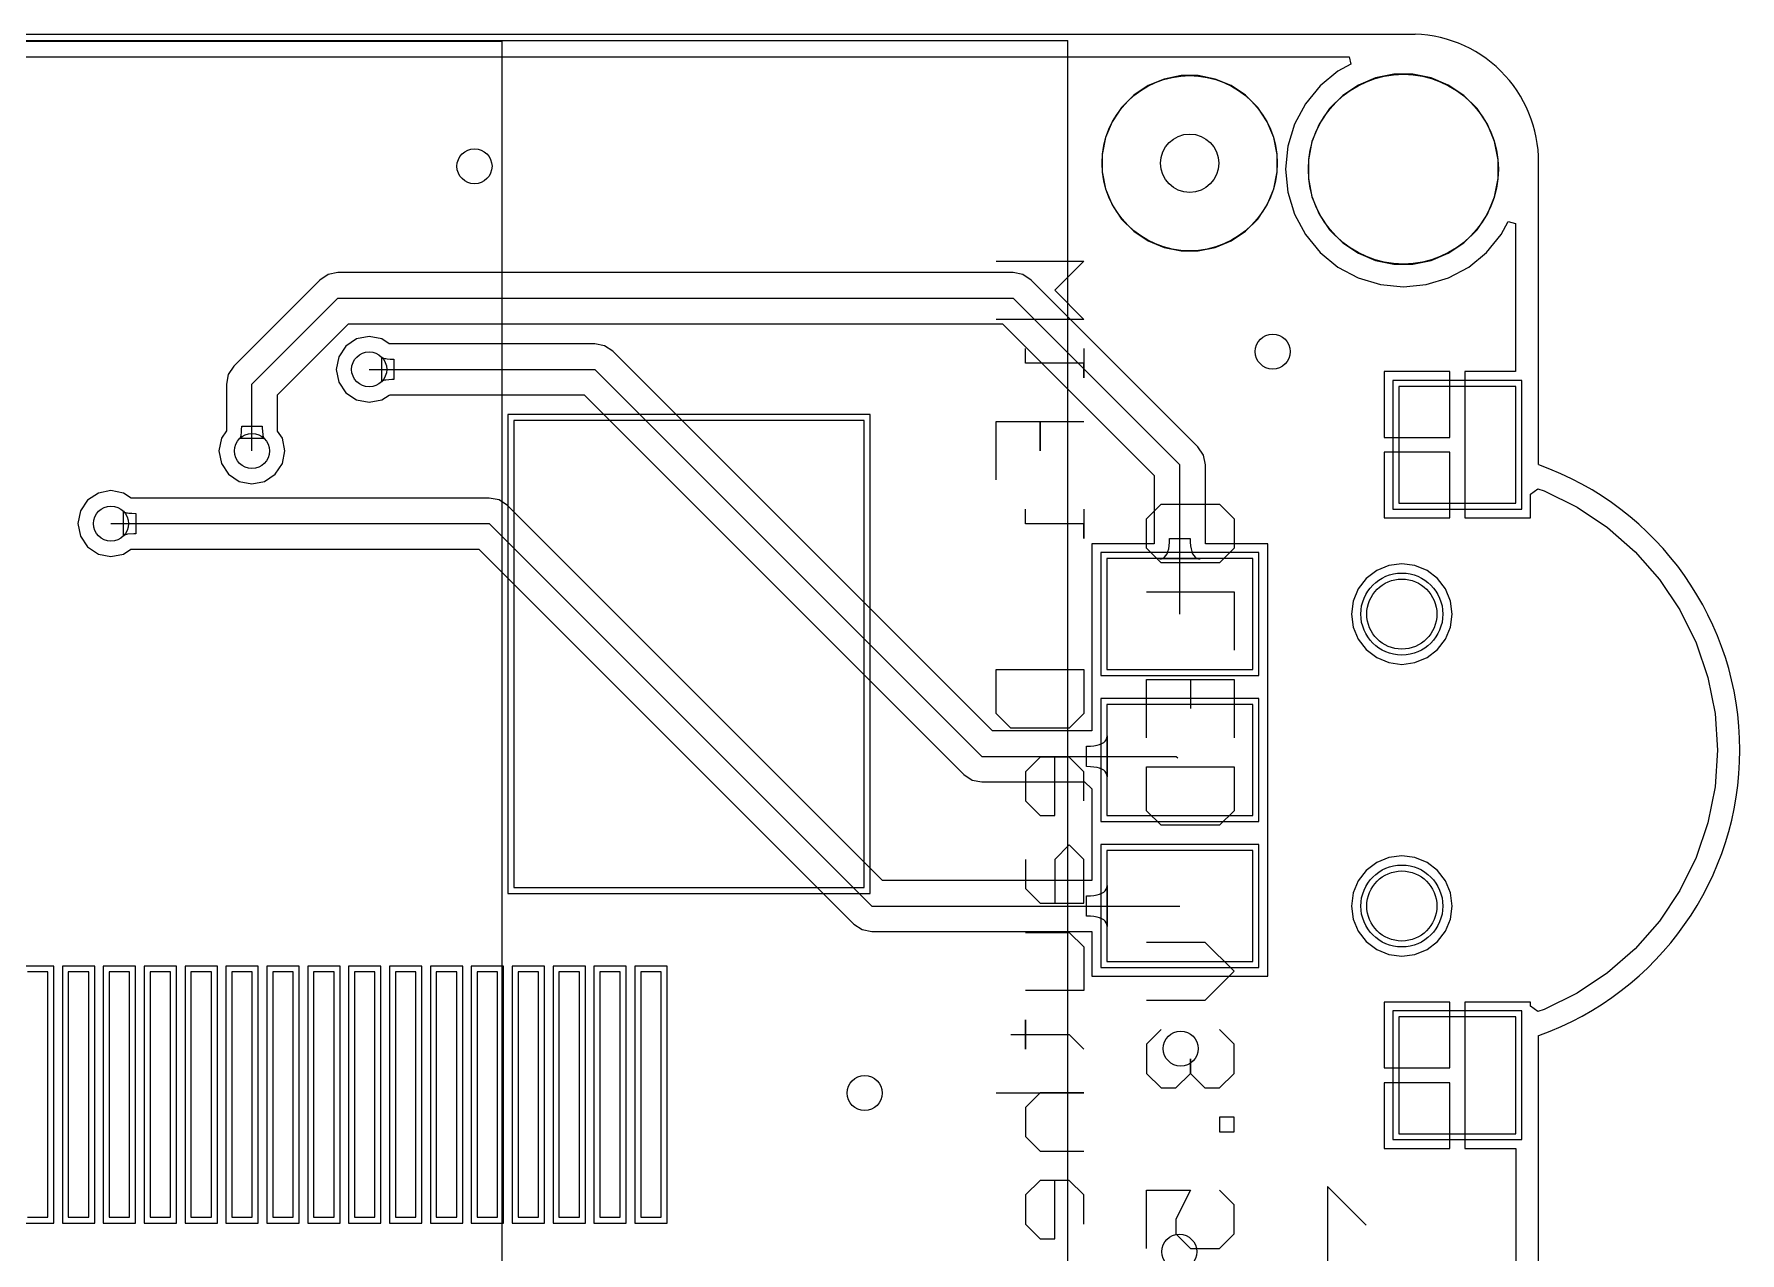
# Model space of a CAD drawing. Header units: millimetres. Extents: x 38 to 147, y 67 to 99.
# Drawn here: x 117.63 to 146.83, y 78.24 to 99.11 of the extents above; entities that cross this region are included whole.
import ezdxf

# ---------------------------------------------------------------- set-up
doc = ezdxf.new("R2010")
doc.units = ezdxf.units.MM
for name, color, linetype in [('BottomOverlay', 54, 'Continuous'), ('BottomPaste', 16, 'Continuous'), ('BottomSolder', 6, 'Continuous'), ('KeepOutLayer', 6, 'Continuous'), ('MultiLayer', 9, 'Continuous'), ('TopLayer', 1, 'Continuous'), ('TopOverlay', 2, 'Continuous'), ('TopPaste', 8, 'Continuous'), ('TopSolder', 216, 'Continuous')]:
    doc.layers.add(name, color=color, linetype=linetype)

# ---------------------------------------------------------------- blocks, each defined once
blk = doc.blocks.new('SSH1106_3')
at = {"layer": 'BottomPaste'}
for p, q in [((19.901, 9.43), (19.551, 9.43)), ((19.901, 5.23), (19.901, 9.43)), ((20.251, 9.43), (20.251, 5.23)), ((20.601, 9.43), (20.251, 9.43)), ((20.601, 5.23), (20.601, 9.43)), ((20.951, 9.43), (20.951, 5.23)), ((21.301, 9.43), (20.951, 9.43)), ((21.301, 5.23), (21.301, 9.43)), ((21.651, 9.43), (21.651, 5.23)), ((22.001, 9.43), (21.651, 9.43)), ((22.001, 5.23), (22.001, 9.43)), ((22.351, 9.43), (22.351, 5.23)), ((22.701, 9.43), (22.351, 9.43)), ((22.701, 5.23), (22.701, 9.43)), ((23.051, 9.43), (23.051, 5.23)), ((23.401, 9.43), (23.051, 9.43)), ((23.401, 5.23), (23.401, 9.43)), ((23.751, 9.43), (23.751, 5.23)), ((24.101, 9.43), (23.751, 9.43)), ((24.101, 5.23), (24.101, 9.43)), ((24.451, 9.43), (24.451, 5.23)), ((24.801, 9.43), (24.451, 9.43)), ((24.801, 5.23), (24.801, 9.43)), ((25.151, 9.43), (25.151, 5.23)), ((25.501, 9.43), (25.151, 9.43)), ((25.501, 5.23), (25.501, 9.43)), ((25.851, 9.43), (25.851, 5.23)), ((26.201, 9.43), (25.851, 9.43)), ((26.201, 5.23), (26.201, 9.43)), ((26.551, 9.43), (26.551, 5.23)), ((26.901, 9.43), (26.551, 9.43)), ((26.901, 5.23), (26.901, 9.43)), ((27.251, 9.43), (27.251, 5.23)), ((27.601, 9.43), (27.251, 9.43)), ((27.601, 5.23), (27.601, 9.43)), ((27.951, 9.43), (27.951, 5.23)), ((28.301, 9.43), (27.951, 9.43)), ((28.301, 5.23), (28.301, 9.43)), ((28.651, 9.43), (28.651, 5.23)), ((29.001, 9.43), (28.651, 9.43)), ((29.001, 5.23), (29.001, 9.43)), ((29.351, 9.43), (29.351, 5.23)), ((29.701, 9.43), (29.351, 9.43)), ((29.701, 5.23), (29.701, 9.43)), ((30.051, 9.43), (30.051, 5.23)), ((30.401, 9.43), (30.051, 9.43)), ((30.401, 5.23), (30.401, 9.43)), ((19.551, 5.23), (19.901, 5.23)), ((20.251, 5.23), (20.601, 5.23)), ((20.951, 5.23), (21.301, 5.23)), ((21.651, 5.23), (22.001, 5.23)), ((22.351, 5.23), (22.701, 5.23)), ((23.051, 5.23), (23.401, 5.23)), ((23.751, 5.23), (24.101, 5.23)), ((24.451, 5.23), (24.801, 5.23)), ((25.151, 5.23), (25.501, 5.23)), ((25.851, 5.23), (26.201, 5.23)), ((26.551, 5.23), (26.901, 5.23)), ((27.251, 5.23), (27.601, 5.23)), ((27.951, 5.23), (28.301, 5.23)), ((28.651, 5.23), (29.001, 5.23)), ((29.351, 5.23), (29.701, 5.23)), ((30.051, 5.23), (30.401, 5.23))]:
    blk.add_line(p, q, dxfattribs=at)
at = {"layer": 'BottomSolder'}
for p, q in [((20.003, 9.531), (19.45, 9.531)), ((20.003, 5.128), (20.003, 9.531)), ((20.15, 9.531), (20.15, 5.128)), ((20.703, 9.531), (20.15, 9.531)), ((20.703, 5.128), (20.703, 9.531)), ((20.85, 9.531), (20.85, 5.128)), ((21.403, 9.531), (20.85, 9.531)), ((21.403, 5.128), (21.403, 9.531)), ((21.55, 9.531), (21.55, 5.128)), ((22.103, 9.531), (21.55, 9.531)), ((22.103, 5.128), (22.103, 9.531)), ((22.25, 9.531), (22.25, 5.128)), ((22.803, 9.531), (22.25, 9.531)), ((22.803, 5.128), (22.803, 9.531)), ((22.95, 9.531), (22.95, 5.128)), ((23.503, 9.531), (22.95, 9.531)), ((23.503, 5.128), (23.503, 9.531)), ((23.65, 9.531), (23.65, 5.128)), ((24.203, 9.531), (23.65, 9.531)), ((24.203, 5.128), (24.203, 9.531)), ((24.35, 9.531), (24.35, 5.128)), ((24.903, 9.531), (24.35, 9.531)), ((24.903, 5.128), (24.903, 9.531)), ((25.05, 9.531), (25.05, 5.128)), ((25.603, 9.531), (25.05, 9.531)), ((25.603, 5.128), (25.603, 9.531)), ((25.75, 9.531), (25.75, 5.128)), ((26.303, 9.531), (25.75, 9.531)), ((26.303, 5.128), (26.303, 9.531)), ((26.45, 9.531), (26.45, 5.128)), ((27.003, 9.531), (26.45, 9.531)), ((27.003, 5.128), (27.003, 9.531)), ((27.15, 9.531), (27.15, 5.128)), ((27.703, 9.531), (27.15, 9.531)), ((27.703, 5.128), (27.703, 9.531)), ((27.85, 9.531), (27.85, 5.128)), ((28.403, 9.531), (27.85, 9.531)), ((28.403, 5.128), (28.403, 9.531)), ((28.55, 9.531), (28.55, 5.128)), ((29.103, 9.531), (28.55, 9.531)), ((29.103, 5.128), (29.103, 9.531)), ((29.25, 9.531), (29.25, 5.128)), ((29.803, 9.531), (29.25, 9.531)), ((29.803, 5.128), (29.803, 9.531)), ((29.95, 9.531), (29.95, 5.128)), ((30.503, 9.531), (29.95, 9.531)), ((30.503, 5.128), (30.503, 9.531)), ((19.45, 5.128), (20.003, 5.128)), ((20.15, 5.128), (20.703, 5.128)), ((20.85, 5.128), (21.403, 5.128)), ((21.55, 5.128), (22.103, 5.128)), ((22.25, 5.128), (22.803, 5.128)), ((22.95, 5.128), (23.503, 5.128)), ((23.65, 5.128), (24.203, 5.128)), ((24.35, 5.128), (24.903, 5.128)), ((25.05, 5.128), (25.603, 5.128)), ((25.75, 5.128), (26.303, 5.128)), ((26.45, 5.128), (27.003, 5.128)), ((27.15, 5.128), (27.703, 5.128)), ((27.85, 5.128), (28.403, 5.128)), ((28.55, 5.128), (29.103, 5.128)), ((29.25, 5.128), (29.803, 5.128)), ((29.95, 5.128), (30.503, 5.128))]:
    blk.add_line(p, q, dxfattribs=at)
at = {"layer": 'TopOverlay'}
for p in [(2.762, 25.381), (37.362, 2.134)]:
    blk.add_line(p, (37.362, 25.381), dxfattribs=at)
blk = doc.blocks.new('PL3_4')
at = {"layer": 'BottomSolder'}
for centre in [(0, 0), (5, 0)]:
    blk.add_circle(centre, 0.702, dxfattribs=at)
at = {"layer": 'MultiLayer'}
for centre in [(0, 0), (5, 0)]:
    blk.add_circle(centre, 0.6, dxfattribs=at)
at = {"layer": 'TopLayer'}
for p, q in [((-3.9, 1.95), (-3.9, -0.05)), ((-1.9, 1.95), (-3.9, 1.95)), ((-1.9, -0.05), (-1.9, 1.95)), ((6.9, 1.95), (6.9, -0.05)), ((8.9, 1.95), (6.9, 1.95)), ((8.9, -0.05), (8.9, 1.95)), ((-3.9, -0.05), (-1.9, -0.05)), ((6.9, -0.05), (8.9, -0.05)), ((-0.95, -2.55), (-0.95, -5.05)), ((0.95, -2.55), (-0.95, -2.55)), ((0.95, -5.05), (0.95, -2.55)), ((1.55, -2.55), (1.55, -5.05)), ((3.45, -2.55), (1.55, -2.55)), ((3.45, -5.05), (3.45, -2.55)), ((4.05, -2.55), (4.05, -5.05)), ((5.95, -2.55), (4.05, -2.55)), ((5.95, -5.05), (5.95, -2.55)), ((-0.95, -5.05), (0.95, -5.05)), ((1.55, -5.05), (3.45, -5.05)), ((4.05, -5.05), (5.95, -5.05))]:
    blk.add_line(p, q, dxfattribs=at)
for centre in [(0, 0), (5, 0)]:
    blk.add_circle(centre, 0.6, dxfattribs=at)
at = {"layer": 'TopPaste'}
for p, q in [((-3.9, 1.95), (-3.9, -0.05)), ((-1.9, 1.95), (-3.9, 1.95)), ((-1.9, -0.05), (-1.9, 1.95)), ((6.9, 1.95), (6.9, -0.05)), ((8.9, 1.95), (6.9, 1.95)), ((8.9, -0.05), (8.9, 1.95)), ((-3.9, -0.05), (-1.9, -0.05)), ((6.9, -0.05), (8.9, -0.05)), ((-0.95, -2.55), (-0.95, -5.05)), ((0.95, -2.55), (-0.95, -2.55)), ((0.95, -5.05), (0.95, -2.55)), ((1.55, -2.55), (1.55, -5.05)), ((3.45, -2.55), (1.55, -2.55)), ((3.45, -5.05), (3.45, -2.55)), ((4.05, -2.55), (4.05, -5.05)), ((5.95, -2.55), (4.05, -2.55)), ((5.95, -5.05), (5.95, -2.55)), ((-0.95, -5.05), (0.95, -5.05)), ((1.55, -5.05), (3.45, -5.05)), ((4.05, -5.05), (5.95, -5.05))]:
    blk.add_line(p, q, dxfattribs=at)
at = {"layer": 'TopSolder'}
for p, q in [((-4.002, 2.052), (-4.002, -0.152)), ((-1.798, 2.052), (-4.002, 2.052)), ((-1.798, -0.152), (-1.798, 2.052)), ((6.798, 2.052), (6.798, -0.152)), ((9.002, 2.052), (6.798, 2.052)), ((9.002, -0.152), (9.002, 2.052)), ((-4.002, -0.152), (-1.798, -0.152)), ((6.798, -0.152), (9.002, -0.152)), ((-1.052, -2.448), (-1.052, -5.152)), ((1.052, -2.448), (-1.052, -2.448)), ((1.052, -5.152), (1.052, -2.448)), ((1.448, -2.448), (1.448, -5.152)), ((3.552, -2.448), (1.448, -2.448)), ((3.552, -5.152), (3.552, -2.448)), ((3.948, -2.448), (3.948, -5.152)), ((6.052, -2.448), (3.948, -2.448)), ((6.052, -5.152), (6.052, -2.448)), ((-1.052, -5.152), (1.052, -5.152)), ((1.448, -5.152), (3.552, -5.152)), ((3.948, -5.152), (6.052, -5.152))]:
    blk.add_line(p, q, dxfattribs=at)
for centre in [(0, 0), (5, 0)]:
    blk.add_circle(centre, 0.702, dxfattribs=at)
blk = doc.blocks.new('18650_SMT_B_63')
at = {"layer": 'BottomOverlay'}
for p in [(-7.015, 9.42), (69.985, -11.58)]:
    blk.add_line(p, (-7.015, -11.58), dxfattribs=at)
at = {"layer": 'BottomPaste'}
for p, q in [((-13.215, 2.92), (-13.215, -5.08)), ((-7.215, 2.92), (-13.215, 2.92)), ((-7.215, -5.08), (-7.215, 2.92)), ((-13.215, -5.08), (-7.215, -5.08))]:
    blk.add_line(p, q, dxfattribs=at)
at = {"layer": 'BottomSolder'}
for p, q in [((-13.317, 3.022), (-13.317, -5.181)), ((-7.113, 3.022), (-13.317, 3.022)), ((-7.113, -5.181), (-7.113, 3.022)), ((-13.317, -5.181), (-7.113, -5.181))]:
    blk.add_line(p, q, dxfattribs=at)

msp = doc.modelspace()

# ---------------------------------------------------------------- linework, layer by layer
at = {"layer": 'BottomOverlay'}
for p, q in [((134.103, 95.225), (135.602, 95.225)), ((135.602, 95.225), (135.103, 94.725)), ((135.103, 94.725), (135.602, 94.225)), ((135.602, 94.225), (134.103, 94.225)), ((134.603, 93.475), (134.603, 93.725)), ((135.602, 93.475), (134.603, 93.475)), ((135.602, 93.725), (135.602, 93.225)), ((135.602, 93.225), (135.602, 93.475)), ((134.103, 91.476), (134.103, 92.475)), ((134.103, 92.475), (134.853, 92.475)), ((134.853, 92.475), (134.853, 91.976)), ((134.853, 91.976), (134.853, 92.475)), ((134.853, 92.475), (135.602, 92.475)), ((134.603, 90.726), (134.603, 90.976)), ((135.602, 90.976), (135.602, 90.476)), ((136.676, 90.809), (136.926, 91.059)), ((136.926, 91.059), (137.926, 91.059)), ((137.926, 91.059), (138.176, 90.809)), ((135.602, 90.726), (134.603, 90.726)), ((135.602, 90.476), (135.602, 90.726)), ((136.676, 90.309), (136.676, 90.809)), ((138.176, 90.809), (138.176, 90.309)), ((136.926, 90.059), (136.676, 90.309)), ((138.176, 90.309), (137.926, 90.059)), ((137.926, 90.059), (136.926, 90.059)), ((136.676, 89.559), (138.176, 89.559)), ((138.176, 89.559), (138.176, 88.56)), ((134.103, 88.227), (135.602, 88.227)), ((134.103, 87.477), (134.103, 88.227)), ((135.602, 88.227), (135.602, 87.477)), ((136.676, 87.06), (136.676, 88.06)), ((136.676, 88.06), (138.176, 88.06)), ((137.426, 88.06), (137.426, 87.56)), ((138.176, 88.06), (138.176, 87.06)), ((134.353, 87.227), (134.103, 87.477)), ((135.602, 87.477), (135.353, 87.227)), ((135.353, 87.227), (134.353, 87.227)), ((134.853, 86.727), (134.603, 86.477)), ((135.353, 86.727), (134.853, 86.727)), ((135.103, 85.728), (135.103, 86.727)), ((135.602, 86.477), (135.353, 86.727)), ((134.603, 86.477), (134.603, 85.978)), ((135.602, 85.978), (135.602, 86.477)), ((136.676, 86.56), (138.176, 86.56)), ((136.676, 85.811), (136.676, 86.56)), ((138.176, 86.56), (138.176, 85.811)), ((134.603, 85.978), (134.853, 85.728)), ((134.853, 85.728), (135.103, 85.728)), ((136.926, 85.561), (136.676, 85.811)), ((137.926, 85.561), (136.926, 85.561)), ((138.176, 85.811), (137.926, 85.561)), ((134.603, 84.978), (134.603, 84.478)), ((135.353, 85.228), (135.103, 84.978)), ((135.103, 84.978), (135.103, 84.228)), ((135.602, 84.978), (135.353, 85.228)), ((135.602, 84.228), (135.602, 84.978)), ((134.603, 84.478), (134.853, 84.228)), ((134.853, 84.228), (135.602, 84.228)), ((134.603, 83.728), (135.353, 83.728)), ((135.353, 83.728), (135.602, 83.478)), ((136.676, 83.561), (137.676, 83.561)), ((137.676, 83.561), (138.176, 83.062)), ((135.602, 83.478), (135.602, 82.729)), ((138.176, 83.062), (137.676, 82.562)), ((135.602, 82.729), (134.603, 82.729)), ((137.676, 82.562), (136.676, 82.562)), ((134.603, 81.979), (134.603, 82.229)), ((134.603, 82.229), (134.603, 81.729)), ((136.926, 82.062), (136.676, 81.812)), ((138.176, 81.812), (137.926, 82.062)), ((134.353, 81.979), (134.603, 81.979)), ((134.603, 81.729), (134.603, 81.979)), ((134.603, 81.979), (135.353, 81.979)), ((135.353, 81.979), (135.602, 81.729)), ((136.676, 81.812), (136.676, 81.312)), ((138.176, 81.312), (138.176, 81.812)), ((137.426, 81.312), (137.426, 81.562)), ((137.426, 81.562), (137.426, 81.312)), ((136.676, 81.312), (136.926, 81.062)), ((137.176, 81.062), (137.426, 81.312)), ((137.426, 81.312), (137.676, 81.062)), ((137.926, 81.062), (138.176, 81.312)), ((134.103, 80.979), (135.602, 80.979)), ((134.853, 80.979), (134.603, 80.729)), ((135.602, 80.979), (134.853, 80.979)), ((136.926, 81.062), (137.176, 81.062)), ((137.676, 81.062), (137.926, 81.062)), ((134.603, 80.729), (134.603, 80.229)), ((138.176, 80.562), (137.926, 80.562)), ((137.926, 80.562), (137.926, 80.312)), ((137.926, 80.312), (138.176, 80.312)), ((138.176, 80.312), (138.176, 80.562)), ((134.603, 80.229), (134.853, 79.98)), ((134.853, 79.98), (135.602, 79.98)), ((134.853, 79.48), (134.603, 79.23)), ((135.353, 79.48), (134.853, 79.48)), ((135.103, 78.48), (135.103, 79.48)), ((135.602, 79.23), (135.353, 79.48)), ((134.603, 79.23), (134.603, 78.73)), ((135.602, 78.73), (135.602, 79.23)), ((136.676, 78.313), (136.676, 79.313)), ((136.676, 79.313), (137.426, 79.313)), ((137.426, 79.313), (137.176, 78.813)), ((138.176, 79.063), (137.926, 79.313)), ((138.176, 78.563), (138.176, 79.063)), ((134.603, 78.73), (134.853, 78.48)), ((137.176, 78.813), (137.176, 78.563)), ((137.176, 78.563), (137.426, 78.313)), ((137.926, 78.313), (138.176, 78.563)), ((134.853, 78.48), (135.103, 78.48)), ((137.426, 78.313), (137.926, 78.313))]:
    msp.add_line(p, q, dxfattribs=at)
at = {"layer": 'KeepOutLayer'}
for p, q in [((41.3, 99.111), (141.272, 99.111)), ((143.383, 91.742), (143.383, 96.8)), ((143.383, 68.811), (143.383, 81.961))]:
    msp.add_line(p, q, dxfattribs=at)
msp.add_circle((141.072, 96.799), 1.626, dxfattribs=at)
for centre, radius, start, end in [((141.199, 96.926), 2.188, 356.6822, 88.0694), ((141.642, 86.848), 5.191, 289.7203, 70.3375)]:
    msp.add_arc(centre, radius, start, end, dxfattribs=at)
at = {"layer": 'MultiLayer'}
for p, q in [((140.911, 98.425), (140.597, 98.363)), ((141.072, 98.425), (140.911, 98.425)), ((141.232, 98.425), (141.072, 98.425)), ((141.546, 98.363), (141.232, 98.425)), ((140.302, 98.24), (140.035, 98.062)), ((140.597, 98.363), (140.302, 98.24)), ((141.842, 98.24), (141.546, 98.363)), ((142.108, 98.062), (141.842, 98.24)), ((139.809, 97.836), (139.631, 97.569)), ((140.035, 98.062), (139.809, 97.836)), ((142.334, 97.836), (142.108, 98.062)), ((142.512, 97.569), (142.334, 97.836)), ((139.631, 97.569), (139.508, 97.274)), ((142.635, 97.274), (142.512, 97.569)), ((139.508, 97.274), (139.446, 96.96)), ((142.697, 96.96), (142.635, 97.274)), ((139.446, 96.96), (139.446, 96.799)), ((142.697, 96.799), (142.697, 96.96)), ((139.446, 96.799), (139.446, 96.799)), ((139.446, 96.799), (139.446, 96.639)), ((142.697, 96.639), (142.697, 96.799)), ((139.446, 96.639), (139.508, 96.325)), ((142.635, 96.325), (142.697, 96.639)), ((139.508, 96.325), (139.631, 96.029)), ((142.512, 96.029), (142.635, 96.325)), ((139.631, 96.029), (139.809, 95.763)), ((142.334, 95.763), (142.512, 96.029)), ((139.809, 95.763), (140.035, 95.537)), ((140.035, 95.537), (140.302, 95.359)), ((141.842, 95.359), (142.108, 95.537)), ((142.108, 95.537), (142.334, 95.763)), ((140.302, 95.359), (140.597, 95.236)), ((140.597, 95.236), (140.911, 95.174)), ((141.232, 95.174), (141.546, 95.236)), ((141.546, 95.236), (141.842, 95.359)), ((140.911, 95.174), (141.072, 95.174)), ((141.072, 95.174), (141.232, 95.174))]:
    msp.add_line(p, q, dxfattribs=at)
for centre in [(125.171, 96.85), (138.836, 93.675), (123.368, 93.37), (121.361, 91.973), (118.948, 90.729), (137.262, 81.737), (131.851, 80.975), (137.236, 78.257)]:
    msp.add_circle(centre, 0.3, dxfattribs=at)
at = {"layer": 'TopLayer'}
for p, q in [((100.635, 98.722), (140.143, 98.722)), ((140.143, 98.722), (140.175, 98.595)), ((139.951, 98.476), (139.646, 98.225)), ((140.175, 98.595), (139.951, 98.476)), ((136.703, 98.23), (136.458, 98.066)), ((136.703, 98.23), (136.458, 98.066)), ((136.976, 98.343), (136.703, 98.23)), ((136.976, 98.343), (136.703, 98.23)), ((137.266, 98.401), (136.976, 98.343)), ((137.266, 98.401), (136.976, 98.343)), ((137.414, 98.401), (137.266, 98.401)), ((137.562, 98.401), (137.266, 98.401)), ((137.562, 98.401), (137.414, 98.401)), ((137.852, 98.343), (137.562, 98.401)), ((137.852, 98.343), (137.562, 98.401)), ((138.125, 98.23), (137.852, 98.343)), ((138.125, 98.23), (137.852, 98.343)), ((138.37, 98.066), (138.125, 98.23)), ((138.37, 98.066), (138.125, 98.23)), ((139.646, 98.225), (139.395, 97.92)), ((136.249, 97.857), (136.085, 97.612)), ((136.249, 97.857), (136.085, 97.612)), ((136.458, 98.066), (136.249, 97.857)), ((136.458, 98.066), (136.249, 97.857)), ((138.579, 97.857), (138.37, 98.066)), ((138.579, 97.857), (138.37, 98.066)), ((138.743, 97.612), (138.579, 97.857)), ((138.743, 97.612), (138.579, 97.857)), ((139.395, 97.92), (139.209, 97.571)), ((136.085, 97.612), (135.972, 97.339)), ((136.085, 97.612), (135.972, 97.339)), ((138.856, 97.339), (138.743, 97.612)), ((138.856, 97.339), (138.743, 97.612)), ((139.209, 97.571), (139.094, 97.193)), ((135.972, 97.339), (135.914, 97.049)), ((135.972, 97.339), (135.914, 97.049)), ((138.914, 97.049), (138.856, 97.339)), ((138.914, 97.049), (138.856, 97.339)), ((135.914, 97.049), (135.914, 96.901)), ((135.914, 97.049), (135.914, 96.753)), ((138.914, 96.901), (138.914, 97.049)), ((138.914, 96.753), (138.914, 97.049)), ((139.094, 97.193), (139.055, 96.799)), ((135.914, 96.901), (135.914, 96.901)), ((135.914, 96.901), (135.914, 96.753)), ((135.914, 96.753), (135.972, 96.463)), ((135.914, 96.753), (135.972, 96.463)), ((138.856, 96.463), (138.914, 96.753)), ((138.856, 96.463), (138.914, 96.753)), ((138.914, 96.753), (138.914, 96.901)), ((139.055, 96.799), (139.094, 96.406)), ((135.972, 96.463), (136.085, 96.19)), ((135.972, 96.463), (136.085, 96.19)), ((138.743, 96.19), (138.856, 96.463)), ((138.743, 96.19), (138.856, 96.463)), ((139.094, 96.406), (139.209, 96.028)), ((136.085, 96.19), (136.249, 95.945)), ((136.085, 96.19), (136.249, 95.945)), ((138.579, 95.945), (138.743, 96.19)), ((138.579, 95.945), (138.743, 96.19)), ((136.249, 95.945), (136.458, 95.736)), ((136.249, 95.945), (136.458, 95.736)), ((138.37, 95.736), (138.579, 95.945)), ((138.37, 95.736), (138.579, 95.945)), ((139.209, 96.028), (139.395, 95.679)), ((142.748, 95.679), (142.867, 95.902)), ((142.867, 95.902), (142.994, 95.87)), ((142.994, 95.87), (142.994, 93.333)), ((136.458, 95.736), (136.703, 95.572)), ((136.458, 95.736), (136.703, 95.572)), ((136.703, 95.572), (136.976, 95.459)), ((136.703, 95.572), (136.976, 95.459)), ((137.852, 95.459), (138.125, 95.572)), ((137.852, 95.459), (138.125, 95.572)), ((138.125, 95.572), (138.37, 95.736)), ((138.125, 95.572), (138.37, 95.736)), ((139.395, 95.679), (139.646, 95.374)), ((142.497, 95.374), (142.748, 95.679)), ((136.976, 95.459), (137.266, 95.401)), ((136.976, 95.459), (137.266, 95.401)), ((137.266, 95.401), (137.414, 95.401)), ((137.266, 95.401), (137.562, 95.401)), ((137.414, 95.401), (137.562, 95.401)), ((137.562, 95.401), (137.852, 95.459)), ((137.562, 95.401), (137.852, 95.459)), ((139.646, 95.374), (139.951, 95.123)), ((142.192, 95.123), (142.497, 95.374)), ((122.667, 94.994), (122.525, 94.899)), ((122.834, 95.027), (122.667, 94.994)), ((134.391, 95.027), (122.834, 95.027)), ((134.559, 94.994), (134.391, 95.027)), ((134.701, 94.899), (134.559, 94.994)), ((139.951, 95.123), (140.3, 94.937)), ((140.3, 94.937), (140.678, 94.822)), ((141.465, 94.822), (141.843, 94.937)), ((141.843, 94.937), (142.192, 95.123)), ((122.525, 94.899), (121.052, 93.426)), ((137.555, 92.044), (134.701, 94.899)), ((140.678, 94.822), (141.072, 94.783)), ((141.072, 94.783), (141.465, 94.822)), ((121.361, 93.116), (122.834, 94.59)), ((122.834, 94.59), (134.391, 94.59)), ((134.391, 94.59), (137.246, 91.735)), ((121.799, 92.935), (123.016, 94.152)), ((123.016, 94.152), (134.21, 94.152)), ((134.21, 94.152), (136.809, 91.554)), ((122.968, 93.77), (122.846, 93.587)), ((123.152, 93.892), (122.968, 93.77)), ((123.368, 93.935), (123.152, 93.892)), ((123.584, 93.892), (123.368, 93.935)), ((123.71, 93.808), (123.584, 93.892)), ((123.712, 93.808), (123.71, 93.808)), ((127.229, 93.808), (123.712, 93.808)), ((127.396, 93.775), (127.229, 93.808)), ((127.538, 93.68), (127.396, 93.775)), ((122.846, 93.587), (122.803, 93.37)), ((123.582, 93.16), (123.582, 93.58)), ((123.582, 93.58), (123.59, 93.574)), ((123.59, 93.574), (123.601, 93.568)), ((123.601, 93.568), (123.615, 93.563)), ((123.615, 93.563), (123.632, 93.558)), ((123.632, 93.558), (123.652, 93.554)), ((123.652, 93.554), (123.674, 93.551)), ((123.674, 93.551), (123.727, 93.547)), ((123.727, 93.547), (123.791, 93.545)), ((123.791, 93.545), (123.791, 93.195)), ((134.039, 87.178), (127.538, 93.68)), ((120.957, 93.284), (120.924, 93.116)), ((121.052, 93.426), (120.957, 93.284)), ((122.803, 93.37), (122.846, 93.154)), ((122.846, 93.154), (122.968, 92.971)), ((123.368, 93.37), (127.229, 93.37)), ((123.59, 93.167), (123.582, 93.16)), ((123.601, 93.173), (123.59, 93.167)), ((123.615, 93.178), (123.601, 93.173)), ((123.632, 93.183), (123.615, 93.178)), ((123.652, 93.187), (123.632, 93.183)), ((123.758, 93.195), (123.652, 93.187)), ((123.791, 93.195), (123.758, 93.195)), ((127.229, 93.37), (133.858, 86.741)), ((141.869, 93.333), (140.742, 93.333)), ((140.742, 93.333), (140.742, 92.206)), ((141.869, 92.206), (141.869, 93.333)), ((142.994, 93.333), (142.123, 93.333)), ((142.123, 93.333), (142.123, 92.079)), ((120.924, 93.116), (120.924, 92.317)), ((121.361, 91.973), (121.361, 93.116)), ((121.799, 92.335), (121.799, 92.935)), ((122.968, 92.971), (123.152, 92.849)), ((123.584, 92.849), (123.708, 92.931)), ((123.708, 92.931), (123.729, 92.933)), ((123.729, 92.933), (127.047, 92.933)), ((127.047, 92.933), (133.549, 86.432)), ((123.152, 92.849), (123.368, 92.806)), ((123.368, 92.806), (123.584, 92.849)), ((120.924, 92.316), (120.839, 92.19)), ((120.924, 92.317), (120.924, 92.316)), ((121.177, 92.257), (121.181, 92.28)), ((121.181, 92.28), (121.185, 92.333)), ((121.185, 92.333), (121.186, 92.397)), ((121.186, 92.397), (121.536, 92.397)), ((121.536, 92.397), (121.537, 92.363)), ((121.537, 92.363), (121.545, 92.257)), ((121.8, 92.313), (121.799, 92.335)), ((121.883, 92.19), (121.8, 92.313)), ((120.839, 92.19), (120.796, 91.973)), ((121.151, 92.188), (121.158, 92.196)), ((121.571, 92.188), (121.151, 92.188)), ((121.158, 92.196), (121.164, 92.207)), ((121.164, 92.207), (121.169, 92.221)), ((121.169, 92.221), (121.174, 92.238)), ((121.174, 92.238), (121.177, 92.257)), ((121.545, 92.257), (121.549, 92.238)), ((121.549, 92.238), (121.553, 92.221)), ((121.553, 92.221), (121.559, 92.207)), ((121.559, 92.207), (121.565, 92.196)), ((121.565, 92.196), (121.571, 92.188)), ((121.926, 91.973), (121.883, 92.19)), ((137.65, 91.902), (137.555, 92.044)), ((140.742, 92.206), (141.869, 92.206)), ((142.123, 92.079), (142.123, 90.825)), ((120.796, 91.973), (120.839, 91.757)), ((120.839, 91.757), (120.962, 91.574)), ((121.761, 91.574), (121.883, 91.757)), ((121.883, 91.757), (121.926, 91.973)), ((137.246, 89.179), (137.246, 91.735)), ((137.684, 91.735), (137.65, 91.902)), ((137.684, 90.401), (137.684, 91.735)), ((141.869, 91.952), (140.742, 91.952)), ((140.742, 91.952), (140.742, 90.825)), ((141.869, 90.825), (141.869, 91.952)), ((120.962, 91.574), (121.145, 91.452)), ((121.145, 91.452), (121.361, 91.409)), ((121.361, 91.409), (121.577, 91.452)), ((121.577, 91.452), (121.761, 91.574)), ((136.809, 91.554), (136.809, 90.401)), ((118.549, 91.128), (118.426, 90.945)), ((118.732, 91.251), (118.549, 91.128)), ((118.948, 91.294), (118.732, 91.251)), ((119.164, 91.251), (118.948, 91.294)), ((119.291, 91.166), (119.164, 91.251)), ((119.292, 91.166), (119.291, 91.166)), ((125.425, 91.166), (119.292, 91.166)), ((125.593, 91.133), (125.425, 91.166)), ((125.734, 91.038), (125.593, 91.133)), ((143.25, 91.234), (143.377, 91.325)), ((143.25, 90.825), (143.25, 91.234)), ((143.377, 91.325), (143.482, 91.289)), ((143.482, 91.289), (144.046, 91.011)), ((118.426, 90.945), (118.383, 90.729)), ((119.162, 90.519), (119.162, 90.939)), ((119.162, 90.939), (119.171, 90.932)), ((119.171, 90.932), (119.182, 90.926)), ((119.182, 90.926), (119.196, 90.921)), ((119.196, 90.921), (119.212, 90.916)), ((119.212, 90.916), (119.232, 90.913)), ((119.232, 90.913), (119.254, 90.909)), ((119.254, 90.909), (119.307, 90.905)), ((119.307, 90.905), (119.372, 90.904)), ((119.372, 90.904), (119.372, 90.554)), ((132.156, 84.617), (125.734, 91.038)), ((140.742, 90.825), (141.869, 90.825)), ((142.123, 90.825), (143.25, 90.825)), ((144.046, 91.011), (144.569, 90.662)), ((118.383, 90.729), (118.426, 90.513)), ((118.948, 90.729), (125.425, 90.729)), ((119.171, 90.525), (119.162, 90.519)), ((119.182, 90.531), (119.171, 90.525)), ((119.196, 90.537), (119.182, 90.531)), ((119.212, 90.541), (119.196, 90.537)), ((119.232, 90.545), (119.212, 90.541)), ((119.338, 90.553), (119.232, 90.545)), ((119.372, 90.554), (119.338, 90.553)), ((125.425, 90.729), (131.975, 84.179)), ((144.569, 90.662), (145.042, 90.247)), ((118.426, 90.513), (118.549, 90.329)), ((118.549, 90.329), (118.732, 90.207)), ((119.164, 90.207), (119.288, 90.29)), ((119.288, 90.29), (119.31, 90.291)), ((119.31, 90.291), (125.244, 90.291)), ((125.244, 90.291), (131.665, 83.87)), ((136.807, 90.383), (135.742, 90.383)), ((135.742, 90.383), (135.742, 88.01)), ((136.809, 90.401), (136.807, 90.383)), ((137.027, 90.212), (137.043, 90.25)), ((137.043, 90.25), (137.055, 90.296)), ((137.055, 90.296), (137.064, 90.349)), ((137.064, 90.349), (137.069, 90.409)), ((137.069, 90.409), (137.071, 90.476)), ((137.071, 90.476), (137.421, 90.476)), ((137.421, 90.476), (137.423, 90.409)), ((137.423, 90.409), (137.428, 90.349)), ((137.428, 90.349), (137.437, 90.296)), ((137.437, 90.296), (137.449, 90.25)), ((137.449, 90.25), (137.465, 90.212)), ((137.685, 90.383), (137.684, 90.401)), ((138.75, 90.383), (137.685, 90.383)), ((138.75, 88.01), (138.75, 90.383)), ((145.042, 90.247), (145.456, 89.774)), ((118.732, 90.207), (118.948, 90.164)), ((118.948, 90.164), (119.164, 90.207)), ((136.896, 90.123), (136.929, 90.127)), ((137.596, 90.123), (136.896, 90.123)), ((136.929, 90.127), (136.959, 90.137)), ((136.959, 90.137), (136.985, 90.155)), ((136.985, 90.155), (137.008, 90.18)), ((137.008, 90.18), (137.027, 90.212)), ((137.465, 90.212), (137.484, 90.18)), ((137.484, 90.18), (137.507, 90.155)), ((137.507, 90.155), (137.533, 90.137)), ((137.533, 90.137), (137.563, 90.127)), ((137.563, 90.127), (137.596, 90.123)), ((140.823, 90.011), (140.616, 89.925)), ((141.046, 90.041), (140.823, 90.011)), ((141.269, 90.011), (141.046, 90.041)), ((141.477, 89.925), (141.269, 90.011)), ((140.437, 89.788), (140.3, 89.61)), ((140.616, 89.925), (140.437, 89.788)), ((141.655, 89.788), (141.477, 89.925)), ((141.792, 89.61), (141.655, 89.788)), ((145.456, 89.774), (145.806, 89.251)), ((140.214, 89.402), (140.185, 89.179)), ((140.3, 89.61), (140.214, 89.402)), ((141.878, 89.402), (141.792, 89.61)), ((141.908, 89.179), (141.878, 89.402)), ((140.185, 89.179), (140.214, 88.956)), ((141.878, 88.956), (141.908, 89.179)), ((145.806, 89.251), (146.084, 88.687)), ((140.214, 88.956), (140.3, 88.749)), ((141.792, 88.749), (141.878, 88.956)), ((140.3, 88.749), (140.437, 88.57)), ((140.437, 88.57), (140.616, 88.433)), ((141.477, 88.433), (141.655, 88.57)), ((141.655, 88.57), (141.792, 88.749)), ((146.084, 88.687), (146.286, 88.092)), ((140.616, 88.433), (140.823, 88.347)), ((140.823, 88.347), (141.046, 88.318)), ((141.046, 88.318), (141.269, 88.347)), ((141.269, 88.347), (141.477, 88.433)), ((135.742, 88.01), (135.742, 87.975)), ((135.742, 87.975), (135.742, 87.883)), ((138.75, 87.975), (138.75, 88.01)), ((138.75, 87.883), (138.75, 87.975)), ((146.286, 88.092), (146.408, 87.475)), ((135.742, 87.883), (135.742, 87.848)), ((135.742, 87.848), (135.742, 87.18)), ((138.75, 87.848), (138.75, 87.883)), ((138.75, 85.51), (138.75, 87.848)), ((146.408, 87.475), (146.45, 86.848)), ((135.723, 87.178), (134.039, 87.178)), ((135.742, 87.18), (135.723, 87.178)), ((135.968, 87.002), (135.985, 87.028)), ((135.985, 87.028), (135.996, 87.058)), ((135.996, 87.058), (135.999, 87.091)), ((135.999, 87.091), (135.999, 86.391)), ((133.858, 86.741), (137.185, 86.741)), ((135.649, 86.916), (135.716, 86.918)), ((135.649, 86.566), (135.649, 86.916)), ((135.716, 86.918), (135.775, 86.923)), ((135.775, 86.923), (135.828, 86.932)), ((135.828, 86.932), (135.873, 86.944)), ((135.873, 86.944), (135.912, 86.96)), ((135.912, 86.96), (135.943, 86.979)), ((135.943, 86.979), (135.968, 87.002)), ((137.185, 86.741), (137.21, 86.716)), ((146.45, 86.848), (146.408, 86.22)), ((135.716, 86.564), (135.649, 86.566)), ((135.775, 86.559), (135.716, 86.564)), ((135.828, 86.55), (135.775, 86.559)), ((135.873, 86.538), (135.828, 86.55)), ((135.912, 86.522), (135.873, 86.538)), ((135.943, 86.503), (135.912, 86.522)), ((135.968, 86.48), (135.943, 86.503)), ((135.985, 86.454), (135.968, 86.48)), ((135.996, 86.424), (135.985, 86.454)), ((133.549, 86.432), (133.691, 86.337)), ((133.691, 86.337), (133.858, 86.304)), ((133.858, 86.304), (135.616, 86.304)), ((135.616, 86.304), (135.742, 86.184)), ((135.742, 86.184), (135.742, 85.51)), ((135.999, 86.391), (135.996, 86.424)), ((146.408, 86.22), (146.286, 85.603)), ((146.286, 85.603), (146.084, 85.008)), ((135.742, 85.51), (135.742, 85.475)), ((135.742, 85.475), (135.742, 85.383)), ((135.742, 85.383), (135.742, 85.348)), ((135.742, 85.348), (135.742, 84.618)), ((138.75, 85.475), (138.75, 85.51)), ((138.75, 85.383), (138.75, 85.475)), ((138.75, 85.348), (138.75, 85.383)), ((138.75, 82.975), (138.75, 85.348)), ((140.823, 85.011), (140.616, 84.925)), ((141.046, 85.041), (140.823, 85.011)), ((141.269, 85.011), (141.046, 85.041)), ((141.477, 84.925), (141.269, 85.011)), ((146.084, 85.008), (145.806, 84.444)), ((140.437, 84.788), (140.3, 84.61)), ((140.616, 84.925), (140.437, 84.788)), ((141.655, 84.788), (141.477, 84.925)), ((141.792, 84.61), (141.655, 84.788)), ((135.723, 84.617), (132.156, 84.617)), ((135.742, 84.618), (135.723, 84.617)), ((135.873, 84.382), (135.912, 84.398)), ((135.912, 84.398), (135.943, 84.417)), ((135.943, 84.417), (135.968, 84.44)), ((135.968, 84.44), (135.985, 84.466)), ((135.985, 84.466), (135.996, 84.496)), ((135.996, 84.496), (135.999, 84.529)), ((135.999, 84.529), (135.999, 83.829)), ((140.214, 84.402), (140.185, 84.179)), ((140.3, 84.61), (140.214, 84.402)), ((141.878, 84.402), (141.792, 84.61)), ((141.908, 84.179), (141.878, 84.402)), ((145.806, 84.444), (145.456, 83.921)), ((131.975, 84.179), (137.246, 84.179)), ((135.649, 84.354), (135.716, 84.356)), ((135.649, 84.004), (135.649, 84.354)), ((135.716, 84.356), (135.775, 84.361)), ((135.775, 84.361), (135.828, 84.37)), ((135.828, 84.37), (135.873, 84.382)), ((140.185, 84.179), (140.214, 83.956)), ((141.878, 83.956), (141.908, 84.179)), ((131.665, 83.87), (131.807, 83.775)), ((135.716, 84.003), (135.649, 84.004)), ((135.775, 83.997), (135.716, 84.003)), ((135.828, 83.989), (135.775, 83.997)), ((135.873, 83.976), (135.828, 83.989)), ((135.912, 83.961), (135.873, 83.976)), ((135.943, 83.941), (135.912, 83.961)), ((135.968, 83.919), (135.943, 83.941)), ((135.985, 83.892), (135.968, 83.919)), ((135.996, 83.863), (135.985, 83.892)), ((135.999, 83.829), (135.996, 83.863)), ((140.214, 83.956), (140.3, 83.749)), ((141.792, 83.749), (141.878, 83.956)), ((145.456, 83.921), (145.042, 83.448)), ((131.807, 83.775), (131.975, 83.742)), ((131.975, 83.742), (135.723, 83.742)), ((135.723, 83.742), (135.742, 83.74)), ((135.742, 83.74), (135.742, 82.975)), ((140.3, 83.749), (140.437, 83.57)), ((140.437, 83.57), (140.616, 83.433)), ((141.477, 83.433), (141.655, 83.57)), ((141.655, 83.57), (141.792, 83.749)), ((140.616, 83.433), (140.823, 83.347)), ((140.823, 83.347), (141.046, 83.318)), ((141.046, 83.318), (141.269, 83.347)), ((141.269, 83.347), (141.477, 83.433)), ((145.042, 83.448), (144.569, 83.034)), ((135.742, 82.975), (138.75, 82.975)), ((144.569, 83.034), (144.046, 82.684)), ((144.046, 82.684), (143.482, 82.406)), ((141.869, 82.533), (140.742, 82.533)), ((140.742, 82.533), (140.742, 81.406)), ((141.869, 81.406), (141.869, 82.533)), ((143.25, 82.533), (142.123, 82.533)), ((142.123, 82.533), (142.123, 81.279)), ((143.25, 82.462), (143.25, 82.533)), ((143.377, 82.371), (143.25, 82.462)), ((143.482, 82.406), (143.377, 82.371)), ((140.742, 81.406), (141.869, 81.406)), ((142.123, 81.279), (142.123, 80.025)), ((141.869, 81.152), (140.742, 81.152)), ((140.742, 81.152), (140.742, 80.025)), ((141.869, 80.025), (141.869, 81.152)), ((140.742, 80.025), (141.869, 80.025)), ((142.123, 80.025), (142.995, 80.025)), ((142.995, 80.025), (142.995, 69.918))]:
    msp.add_line(p, q, dxfattribs=at)
for centre, radius in [((137.414, 96.901), 0.5), ((125.171, 96.85), 0.3), ((138.836, 93.675), 0.3), ((123.368, 93.37), 0.3), ((121.361, 91.973), 0.3), ((118.948, 90.729), 0.3), ((137.262, 81.737), 0.3), ((131.851, 80.975), 0.3), ((137.236, 78.257), 0.3)]:
    msp.add_circle(centre, radius, dxfattribs=at)
at = {"layer": 'TopOverlay'}
for q in [(140.437, 78.715), (139.776, 76.937)]:
    msp.add_line((139.776, 79.375), q, dxfattribs=at)
at = {"layer": 'TopSolder'}
msp.add_circle((137.414, 96.901), 1.5, dxfattribs=at)

# ---------------------------------------------------------------- block references
for name, p, rotation in [('18650_SMT_B_63', (118.627, 87.414), 180), ('SSH1106_3', (97.966, 73.62), 360), ('PL3_4', (141.046, 89.179), 270)]:
    msp.add_blockref(name, p, dxfattribs=dict(rotation=rotation))

doc.saveas('drawing.dxf')
